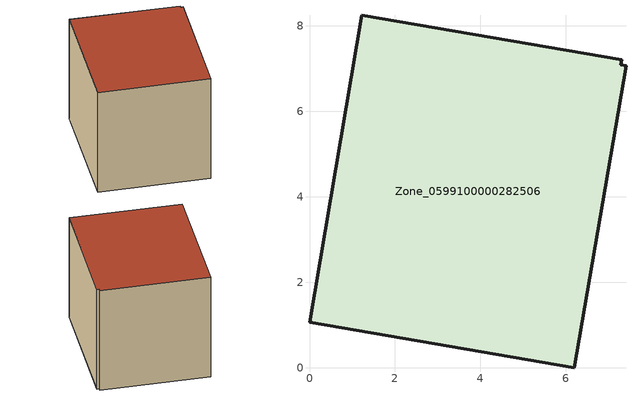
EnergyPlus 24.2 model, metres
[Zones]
Zone_0599100000282506
 floor ground (C_G): 7.41,7.07 6.2,0 0,1.06 1.22,8.25 7.31,7.21 7.28,7.09 z0
 wall outside (C_F): 0,1.06 6.2,0 7.41,7.07 7.28,7.09 7.31,7.21 1.22,8.25 0,1.06 z0:6.5
 roof outside (C_R): 6.2,0 7.41,7.07 7.28,7.09 7.31,7.21 1.22,8.25 0,1.06 z6.5
[BUILDING]
Pand.0599100000282506: North Axis=0; Terrain=City; Loads Convergence Tolerance Value=0.04; Temperature Convergence Tolerance Value=0.4; Solar Distribution=FullExterior; Maximum Number of Warmup Days=25; Minimum Number of Warmup Days=1
[Site:Location]
Rotterdam.The.Hague.AP_ZH_NLD Design_Conditions: Latitude=51.96; Longitude=4.45; Time Zone=1; Elevation=-4.5
[SITE:GROUNDTEMPERATURE:BUILDINGSURFACE]
18, 18, 18, 18, 18, 18, 18, 18, 18, 18, 18, 18
[MATERIAL] Thermal Absorptance=0.9; Solar Absorptance=0.7; Visible Absorptance=0.7
Name | Roughness | Thickness | Conductivity | Density | Specific Heat
G.TC.1946-1964 | MediumSmooth | 0.15 | 1 | 540 | 1210
F.TC.1946-1964 | Rough | 0.3 | 0.857143 | 1920 | 840
R.TC.1946-1964 | MediumRough | 0.2 | 0.235294 | 1500 | 1000
[CONSTRUCTION]
C_G: G.TC.1946-1964
C_F: F.TC.1946-1964
C_R: R.TC.1946-1964
[ZONE]
Zone_0599100000282506: Type=1; Multiplier=1; Ceiling Height=Autocalculate; Volume=Autocalculate; Floor Area=autocalculate; Part of Total Floor Area=Yes
[ZONEINFILTRATION:DESIGNFLOWRATE]
Infil_Zone_0599100000282506: Zone or ZoneList or Space or SpaceList=Zone_0599100000282506; Schedule=AlwaysOn; Design Flow Rate Calculation Method=Flow/Area; Flow Rate per Floor Area=0.003; Constant Term Coefficient=1; Temperature Term Coefficient=0; Velocity Term Coefficient=0; Velocity Squared Term Coefficient=0
[HVACTEMPLATE:ZONE:IDEALLOADSAIRSYSTEM]
Zone_0599100000282506: Maximum Heating Supply Air Temperature=50; Minimum Cooling Supply Air Temperature=13; Maximum Heating Supply Air Humidity Ratio=0.0156; Minimum Cooling Supply Air Humidity Ratio=0.0077; Heating Limit=NoLimit; Cooling Limit=NoLimit; Dehumidification Control Type=ConstantSensibleHeatRatio; Cooling Sensible Heat Ratio=0.7; Dehumidification Setpoint=60; Humidification Control Type=None; Humidification Setpoint=30; Outdoor Air Method=None; Outdoor Air Flow Rate per Person=0.00944; Outdoor Air Flow Rate per Zone Floor Area=0; Outdoor Air Flow Rate per Zone=0; Demand Controlled Ventilation Type=None; Outdoor Air Economizer Type=NoEconomizer; Heat Recovery Type=None; Sensible Heat Recovery Effectiveness=0.7; Latent Heat Recovery Effectiveness=0.65
[ZONECONTROL:THERMOSTAT]
ThermostatControl_Zone_0599100000282506: Zone or ZoneList=Zone_0599100000282506; Control Type Schedule=DualSetpointControlType; Control 1=Thermostat_Zone_0599100000282506; Temperature Difference Between Cutout And Setpoint=0
[THERMOSTATSETPOINT:DUALSETPOINT]
Thermostat_Zone_0599100000282506: Heating Setpoint Temperature Schedule=HeatingSetpoint_Zone_0599100000282506; Cooling Setpoint Temperature Schedule=CoolingSetpoint_Zone_0599100000282506
[SCHEDULE:COMPACT]
HeatingSetpoint_Zone_0599100000282506: Through: 12/31, For: AllDays, Until: 24:00, 21
CoolingSetpoint_Zone_0599100000282506: Through: 12/31, For: AllDays, Until: 24:00, 24
DualSetpointControlType: Through: 12/31, For: AllDays, Until: 24:00, 4
AlwaysOn: Through: 12/31, For: AllDays, Until: 24:00, 1
